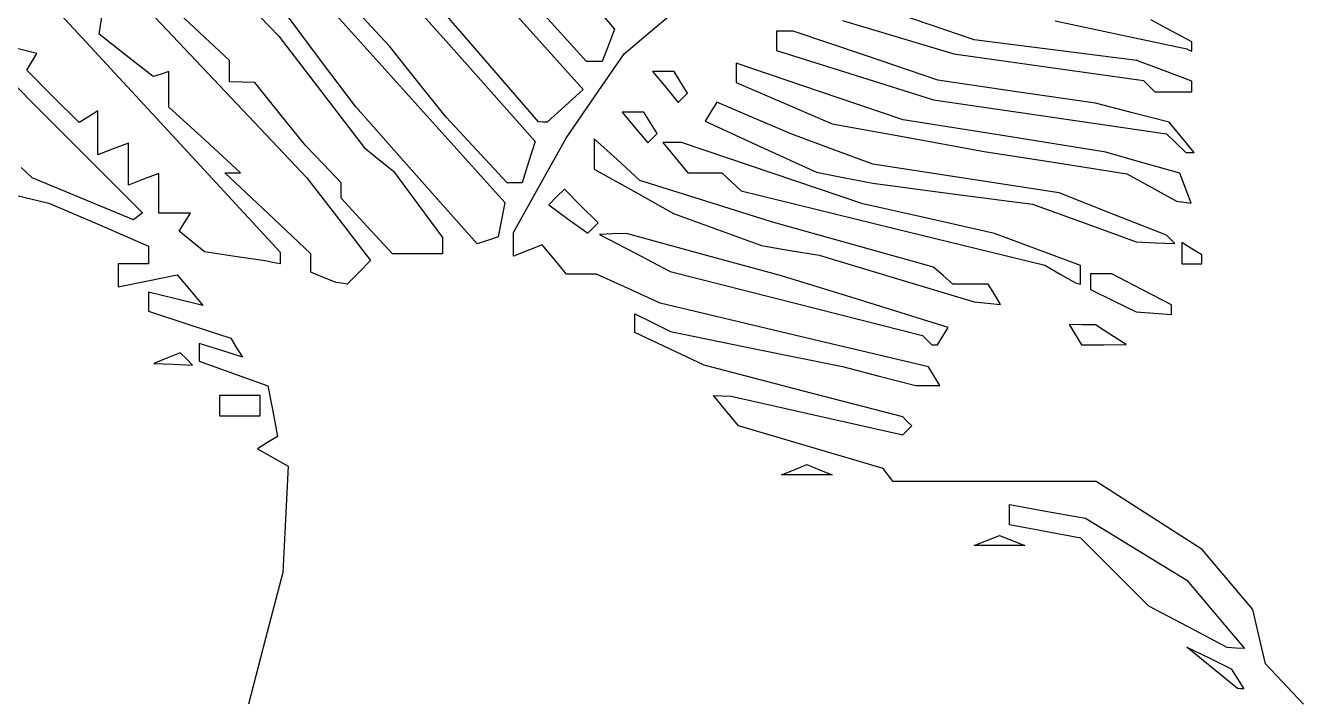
# Model space of a CAD drawing. Extents: x 137 to 489, y 18 to 824.
# Drawn here: x 214 to 315, y 343.9 to 397.5 of the extents above; entities that cross this region are included whole.
import ezdxf

# ---------------------------------------------------------------- set-up
doc = ezdxf.new("R2010")
doc.units = 0
doc.layers.add('Vrstva_1', color=7, linetype='CONTINUOUS')

msp = doc.modelspace()

# ---------------------------------------------------------------- linework, layer by layer
at = {"layer": 'Vrstva_1', "color": 7}
for p, q in [((245.914903, 405.994876), (258.072188, 392.384721)), ((248.519602, 396.821934), (242.481864, 403.814183)), ((229.029797, 401.813603), (234.03102, 396.613587)), ((214.556862, 400.753304), (224.356856, 390.144217)), ((258.340912, 394.613518), (252.44913, 401.136576)), ((242.782421, 395.813537), (238.669889, 400.263732)), ((244.071448, 399.813534), (249.182116, 394.045087)), ((257.958604, 400.211603), (260.562396, 397.164132)), ((223.357728, 399.071679), (229.811394, 392.242564)), ((263.721013, 397.245742), (266.126777, 399.270076)), ((219.84478, 396.775106), (220.086292, 398.294334)), ((228.157379, 396.543515), (226.157366, 398.397061)), ((237.415388, 394.613405), (234.714538, 398.213405)), ((238.620963, 398.213858), (245.252673, 390.839102)), ((278.557038, 397.836283), (282.957032, 396.530022)), ((288.957005, 396.30875), (283.093804, 398.330561)), ((295.356869, 397.815761), (300.556885, 396.707074)), ((304.531172, 397.025943), (302.905474, 397.895981)), ((221.98559, 395.094331), (219.84478, 396.775106)), ((254.557369, 389.829685), (248.519602, 396.821934)), ((260.562396, 397.164132), (260.073023, 395.888825)), ((261.315249, 395.221436), (263.721013, 397.245742)), ((274.0169, 397.012167), (273.357023, 397.012167)), ((273.357023, 397.012167), (273.357023, 396.246983)), ((274.676777, 397.012167), (274.0169, 397.012167)), ((280.37929, 395.072617), (274.676777, 397.012167)), ((300.556885, 396.707074), (305.756872, 395.598387)), ((306.156869, 396.155877), (304.531172, 397.025943)), ((209.324446, 396.613616), (216.293423, 389.634009)), ((230.157363, 394.689997), (228.157379, 396.543515)), ((234.03102, 396.613587), (237.401725, 392.213594)), ((245.014478, 393.013531), (242.782421, 395.813537)), ((260.073023, 395.888825), (259.583649, 394.613518)), ((273.357023, 396.246983), (273.357023, 395.48177)), ((282.957032, 396.530022), (287.357017, 395.223761)), ((295.391225, 395.503682), (288.957005, 396.30875)), ((306.156869, 395.784028), (306.156869, 396.155877)), ((306.156869, 395.41218), (306.156869, 395.784028)), ((214.939369, 395.231754), (213.348368, 395.647795)), ((214.533079, 394.574343), (214.939369, 395.231754)), ((224.126371, 393.413584), (221.98559, 395.094331)), ((230.157363, 393.851792), (230.157363, 394.689997)), ((259.021539, 391.887638), (261.315249, 395.221436)), ((273.357023, 395.48177), (279.557016, 393.523625)), ((286.081795, 393.133068), (280.37929, 395.072617)), ((287.357017, 395.223761), (294.843005, 394.165304)), ((301.825417, 394.698643), (295.391225, 395.503682)), ((303.991228, 393.875206), (301.825417, 394.698643)), ((305.756872, 395.598387), (305.956998, 395.504844)), ((305.956998, 395.504844), (305.957027, 395.505723)), ((305.957027, 395.505723), (306.156869, 395.41218)), ((214.12679, 393.916961), (214.533079, 394.574343)), ((216.193728, 391.850022), (214.12679, 393.916961)), ((225.357372, 393.813553), (224.741857, 393.61371)), ((225.357372, 392.408022), (225.357372, 393.813553)), ((230.157363, 393.013587), (230.157363, 393.851792)), ((240.116267, 391.013405), (237.415388, 394.613405)), ((249.182116, 394.045087), (254.292783, 388.276639)), ((258.963542, 394.613518), (258.340912, 394.613518)), ((259.583649, 394.613518), (258.960991, 394.613518)), ((258.960991, 394.613518), (258.963542, 394.613518)), ((264.411845, 393.812164), (263.561111, 393.812164)), ((263.561111, 393.812164), (264.573079, 392.592841)), ((265.262607, 393.812164), (264.411845, 393.812164)), ((265.789936, 392.958964), (265.262607, 393.812164)), ((276.757038, 392.243046), (270.15702, 394.48029)), ((270.15702, 394.48029), (270.15702, 393.71777)), ((270.15702, 393.71777), (270.15702, 392.95525)), ((294.843005, 394.165304), (302.32902, 393.106847)), ((306.157011, 393.05177), (303.991228, 393.875206)), ((224.741857, 393.61371), (224.126371, 393.413584)), ((231.157369, 392.979572), (230.157363, 393.013587)), ((232.157375, 392.945839), (231.157369, 392.979572)), ((234.15736, 390.451436), (232.157375, 392.945839)), ((247.246534, 390.213524), (245.014478, 393.013531)), ((266.317237, 392.105735), (265.789936, 392.958964)), ((270.15702, 392.95525), (273.957032, 391.319433)), ((279.557016, 393.523625), (285.75703, 391.565452)), ((292.319405, 392.217846), (286.081795, 393.133068)), ((302.32902, 393.106847), (302.776356, 392.659512)), ((302.776356, 392.659512), (303.223691, 392.212176)), ((306.157011, 392.631987), (306.157011, 393.05177)), ((218.260667, 389.783083), (216.193728, 391.850022)), ((225.357372, 391.002491), (225.357372, 392.408022)), ((229.811394, 392.242564), (236.265089, 385.413449)), ((237.401725, 392.213594), (240.772402, 387.8136)), ((258.072188, 392.384721), (256.651889, 391.09938)), ((256.727801, 388.553811), (259.021539, 391.887638)), ((264.573079, 392.592841), (265.58502, 391.373518)), ((265.58502, 391.373518), (265.951142, 391.739613)), ((265.951142, 391.739613), (266.317237, 392.105735)), ((283.357029, 390.005802), (276.757038, 392.243046)), ((298.557014, 391.302624), (292.319405, 392.217846)), ((303.223691, 392.212176), (304.690365, 392.212176)), ((304.690365, 392.212176), (306.157011, 392.212176)), ((306.157011, 392.212176), (306.157011, 392.631987)), ((219.75736, 390.708085), (219.009013, 390.245556)), ((219.75736, 388.975266), (219.75736, 390.708085)), ((228.184308, 388.408025), (225.357372, 391.002491)), ((244.908377, 385.603909), (240.116267, 391.013405)), ((245.252673, 390.839102), (251.884412, 383.464346)), ((256.651889, 391.09938), (255.231618, 389.814038)), ((268.174327, 390.640139), (267.706015, 389.882409)), ((268.64261, 391.397896), (268.174327, 390.640139)), ((271.599826, 390.129959), (268.64261, 391.397896)), ((273.957032, 391.319433), (277.757016, 389.683644)), ((285.75703, 391.565452), (294.957014, 390.224324)), ((301.46383, 390.551669), (298.557014, 391.302624)), ((216.293423, 389.634009), (223.262427, 382.654375)), ((219.009013, 390.245556), (218.260667, 389.783083)), ((224.356856, 390.144217), (234.156849, 379.535131)), ((236.157372, 387.957061), (234.15736, 390.451436)), ((249.658875, 387.613531), (247.246534, 390.213524)), ((254.89438, 389.821181), (254.557369, 389.829685)), ((254.894607, 389.822542), (254.89438, 389.821181)), ((255.231618, 389.814038), (254.894607, 389.822542)), ((262.011864, 390.612189), (261.161101, 390.612189)), ((261.161101, 390.612189), (262.17307, 389.392838)), ((262.862597, 390.612189), (262.011864, 390.612189)), ((263.389927, 389.758961), (262.862597, 390.612189)), ((263.917256, 388.905732), (263.389927, 389.758961)), ((267.706015, 389.882409), (272.114116, 387.866098)), ((274.557013, 388.861994), (271.599826, 390.129959)), ((277.757016, 389.683644), (283.757017, 388.593411)), ((291.357014, 388.723266), (283.357029, 390.005802)), ((294.957014, 390.224324), (304.157027, 388.883169)), ((304.370646, 389.800687), (301.46383, 390.551669)), ((305.36178, 388.606422), (304.370646, 389.800687)), ((219.75736, 387.242476), (219.75736, 388.975266)), ((262.17307, 389.392838), (263.185038, 388.173515)), ((263.551133, 388.539609), (263.917256, 388.905732)), ((277.757016, 387.673654), (274.557013, 388.861994)), ((299.357008, 387.440702), (291.357014, 388.723266)), ((304.157027, 388.883169), (304.917024, 388.147663)), ((306.352942, 387.412186), (305.36178, 388.606422)), ((220.957379, 387.702964), (219.75736, 387.242476)), ((222.157369, 388.163424), (220.957379, 387.702964)), ((222.157369, 386.502945), (222.157369, 388.163424)), ((231.011215, 385.813559), (228.184308, 388.408025)), ((237.557375, 386.485342), (236.157372, 387.957061)), ((240.772402, 387.8136), (241.934777, 386.874312)), ((252.071243, 385.013537), (249.658875, 387.613531)), ((254.292783, 388.276639), (253.77495, 386.645074)), ((254.646462, 384.82577), (256.727801, 388.553811)), ((260.757023, 386.852513), (258.957023, 388.491109)), ((258.957023, 388.491109), (258.957023, 387.29897)), ((263.185038, 388.173515), (263.551133, 388.539609)), ((265.109111, 388.21218), (264.361218, 388.21218)), ((264.361218, 388.21218), (265.357142, 387.012189)), ((265.857004, 388.21218), (265.109111, 388.21218)), ((273.007057, 385.789124), (265.857004, 388.21218)), ((272.114116, 387.866098), (276.522245, 385.849786)), ((280.95702, 386.485342), (277.757016, 387.673654)), ((283.757017, 388.593411), (289.757027, 387.503178)), ((304.917024, 388.147663), (305.67702, 387.412186)), ((241.934777, 386.874312), (243.097123, 385.935024)), ((253.77495, 386.645074), (253.257117, 385.013537)), ((258.957023, 387.29897), (258.957023, 386.106832)), ((262.557023, 385.213918), (260.757023, 386.852513)), ((265.357142, 387.012189), (266.353038, 385.81217)), ((289.757027, 387.503178), (295.389524, 386.614913)), ((295.389524, 386.614913), (301.022022, 385.726649)), ((302.27743, 386.610775), (299.357008, 387.440702)), ((305.197824, 385.780847), (302.27743, 386.610775)), ((305.67702, 387.412186), (306.014967, 387.412186)), ((306.014967, 387.412186), (306.352942, 387.412186)), ((214.557372, 385.410246), (213.693089, 386.218998)), ((222.157369, 384.842466), (222.157369, 386.502945)), ((224.557379, 385.763443), (223.35736, 385.302954)), ((224.557379, 384.188542), (224.557379, 385.763443)), ((233.161719, 382.615087), (229.766068, 385.813559)), ((229.766068, 385.813559), (230.388642, 385.813559)), ((230.388642, 385.813559), (231.011215, 385.813559)), ((238.957379, 385.013594), (237.557375, 386.485342)), ((243.097123, 385.935024), (245.027234, 383.318872)), ((249.700459, 380.194441), (244.908377, 385.603909)), ((258.957023, 386.106832), (262.081993, 384.350513)), ((266.353038, 385.81217), (267.695101, 385.81217)), ((267.695101, 385.81217), (269.037136, 385.81217)), ((269.037136, 385.81217), (269.797133, 385.093644)), ((280.157139, 383.366069), (273.007057, 385.789124)), ((276.522245, 385.849786), (278.739646, 385.415291)), ((288.31269, 385.354545), (280.95702, 386.485342)), ((301.022022, 385.726649), (302.989521, 384.647811)), ((305.652302, 384.596476), (305.197824, 385.780847)), ((207.611952, 385.408885), (215.864597, 383.409524)), ((218.557369, 383.745685), (214.557372, 385.410246)), ((223.35736, 385.302954), (222.157369, 384.842466)), ((236.265089, 385.413449), (238.778201, 382.140227)), ((238.957379, 384.40542), (238.957379, 385.013594)), ((252.660396, 385.013537), (252.071243, 385.013537)), ((252.565095, 381.097701), (254.646462, 384.82577)), ((252.667964, 385.013537), (252.660396, 385.013537)), ((253.257117, 385.013537), (252.667964, 385.013537)), ((267.757038, 383.576372), (262.557023, 385.213918)), ((269.797133, 385.093644), (270.55713, 384.375118)), ((278.739646, 385.415291), (280.95702, 384.980825)), ((280.95702, 384.980825), (287.265402, 384.157984)), ((295.668369, 384.223776), (288.31269, 385.354545)), ((302.989521, 384.647811), (304.95702, 383.568973)), ((306.106809, 383.412104), (305.652302, 384.596476)), ((222.557366, 382.081124), (218.557369, 383.745685)), ((224.557379, 382.613641), (224.557379, 384.188542)), ((238.957379, 383.797247), (238.957379, 384.40542)), ((240.989734, 381.605414), (238.957379, 383.797247)), ((255.977328, 383.899153), (255.359546, 383.28137)), ((256.595111, 384.516935), (255.977328, 383.899153)), ((257.928472, 383.183603), (256.595111, 384.516935)), ((262.081993, 384.350513), (265.206934, 382.594195)), ((272.957026, 381.938825), (267.757038, 383.576372)), ((270.55713, 384.375118), (282.557149, 381.44194)), ((287.265402, 384.157984), (293.573792, 383.335115)), ((299.912683, 382.550995), (295.668369, 384.223776)), ((304.95702, 383.568973), (305.531915, 383.490624)), ((215.864597, 383.409524), (219.811955, 381.711402)), ((223.262427, 382.654375), (222.911073, 382.367679)), ((225.804594, 382.613641), (224.557379, 382.613641)), ((227.051782, 382.613641), (225.804594, 382.613641)), ((226.613404, 381.904299), (227.051782, 382.613641)), ((236.557369, 379.416614), (233.161719, 382.615087)), ((245.027234, 383.318872), (246.957372, 380.70275)), ((251.884412, 383.464346), (251.62079, 382.105389)), ((255.359546, 383.28137), (256.899892, 382.155024)), ((259.261775, 381.850271), (257.928472, 383.183603)), ((265.206934, 382.594195), (268.681983, 381.333458)), ((285.357118, 382.186432), (280.157139, 383.366069)), ((293.573792, 383.335115), (297.665405, 381.843128)), ((304.157027, 380.878214), (299.912683, 382.550995)), ((305.531915, 383.490624), (306.106809, 383.412104)), ((219.811955, 381.711402), (223.759341, 380.013307)), ((222.911073, 382.367679), (222.557366, 382.081124)), ((226.174997, 381.194929), (226.613404, 381.904299)), ((238.778201, 382.140227), (241.291341, 378.867033)), ((243.022119, 379.413581), (240.989734, 381.605414)), ((251.62079, 382.105389), (251.357168, 380.746432)), ((256.899892, 382.155024), (258.440238, 381.028706)), ((258.851007, 381.439474), (259.261775, 381.850271)), ((279.357032, 380.147499), (272.957026, 381.938825)), ((290.557134, 381.006794), (285.357118, 382.186432)), ((297.665405, 381.843128), (301.757017, 380.351112)), ((227.166188, 380.375093), (226.174997, 381.194929)), ((246.957372, 380.70275), (246.957372, 380.05818)), ((251.357168, 380.746432), (250.528714, 380.47062)), ((252.565095, 380.166066), (252.565095, 381.097701)), ((258.440238, 381.028706), (258.851007, 381.439474)), ((260.426021, 380.977654), (259.356963, 380.94222)), ((259.356963, 380.94222), (262.156969, 379.473676)), ((261.495079, 381.013087), (260.426021, 380.977654)), ((267.626021, 379.336054), (261.495079, 381.013087)), ((268.681983, 381.333458), (272.157032, 380.07275)), ((282.557149, 381.44194), (294.557131, 378.508762)), ((293.957121, 379.743307), (290.557134, 381.006794)), ((304.490353, 380.5452), (304.157027, 380.878214)), ((304.823679, 380.212186), (304.490353, 380.5452)), ((223.759341, 380.013307), (223.759341, 379.311817)), ((228.157379, 379.555228), (227.166188, 380.375093)), ((230.55736, 379.204299), (228.157379, 379.555228)), ((234.156849, 379.535131), (234.156849, 379.07314)), ((246.957372, 380.05818), (246.957372, 379.413581)), ((250.528912, 380.470252), (249.700459, 380.194441)), ((250.528714, 380.47062), (250.528912, 380.470252)), ((252.565095, 379.234432), (252.565095, 380.166066)), ((253.706607, 379.672469), (252.565095, 379.234432)), ((254.848119, 380.110507), (253.706607, 379.672469)), ((255.804557, 378.958054), (254.848119, 380.110507)), ((272.157032, 380.07275), (274.441927, 379.681058)), ((274.441927, 379.681058), (276.726821, 379.289367)), ((285.75703, 378.356145), (279.357032, 380.147499)), ((297.357137, 378.479849), (293.957121, 379.743307)), ((301.757017, 380.351112), (303.290362, 380.281663)), ((303.290362, 380.281663), (303.290362, 380.281635)), ((303.290362, 380.281635), (304.823679, 380.212186)), ((306.157011, 379.812189), (305.357017, 380.306608)), ((305.357017, 380.306608), (305.357017, 379.459389)), ((306.957005, 379.317742), (306.157011, 379.812189)), ((222.559322, 378.610328), (221.359331, 378.610328)), ((221.359331, 378.610328), (221.359331, 377.710328)), ((223.759341, 378.610328), (222.559322, 378.610328)), ((223.759341, 379.311817), (223.759341, 378.610328)), ((232.957369, 378.85337), (230.55736, 379.204299)), ((233.557379, 378.733465), (232.957369, 378.85337)), ((234.156849, 378.611178), (233.557379, 378.733465)), ((234.156849, 379.07314), (234.156849, 378.611178)), ((236.557369, 378.681761), (236.557369, 379.416614)), ((236.557369, 377.946907), (236.557369, 378.681761)), ((241.291341, 378.867033), (240.364525, 377.940246)), ((244.989731, 379.413581), (243.022119, 379.413581)), ((246.957372, 379.413581), (244.989731, 379.413581)), ((256.761023, 377.805628), (255.804557, 378.958054)), ((262.156969, 379.473676), (264.956975, 378.005102)), ((273.756963, 377.65902), (267.626021, 379.336054)), ((276.726821, 379.289367), (282.841917, 377.447187)), ((305.357017, 379.459389), (305.357017, 378.61217)), ((305.357017, 378.61217), (306.157011, 378.61217)), ((306.157011, 378.61217), (306.957005, 378.61217)), ((306.957005, 378.96497), (306.957005, 379.317742)), ((306.957005, 378.61217), (306.957005, 378.96497)), ((221.359331, 377.710328), (221.359331, 376.810328)), ((223.689552, 377.276372), (226.019772, 377.742416)), ((226.019772, 377.742416), (227.029246, 376.526069)), ((237.557375, 377.543395), (236.557369, 377.946907)), ((238.557353, 377.139883), (237.557375, 377.543395)), ((240.364525, 377.940246), (239.437738, 377.013487)), ((257.942163, 377.805628), (256.761023, 377.805628)), ((259.123303, 377.805628), (257.942163, 377.805628)), ((261.64421, 376.656151), (259.123303, 377.805628)), ((264.956975, 378.005102), (274.92376, 375.47555)), ((280.335807, 375.625417), (273.756963, 377.65902)), ((286.517027, 377.684192), (285.75703, 378.356145)), ((287.277024, 377.012211), (286.517027, 377.684192)), ((294.557131, 378.508762), (295.757121, 377.807499)), ((295.757121, 377.807499), (296.95714, 377.106265)), ((297.357137, 377.746016), (297.357137, 378.479849)), ((297.357137, 377.012183), (297.357137, 377.746016)), ((298.996753, 377.812318), (298.157017, 377.812318)), ((298.157017, 377.812318), (298.157017, 377.202019)), ((299.83646, 377.812318), (298.996753, 377.812318)), ((302.196756, 376.591776), (299.83646, 377.812318)), ((221.359331, 376.810328), (223.689552, 377.276372)), ((227.029246, 376.526069), (228.038749, 375.309723)), ((238.997375, 377.076671), (238.557353, 377.139883)), ((238.997744, 377.076699), (238.997375, 377.076671)), ((239.437738, 377.013487), (238.997744, 377.076699)), ((264.165117, 375.506674), (261.64421, 376.656151)), ((282.841917, 377.447187), (288.957005, 375.605008)), ((288.669798, 377.012211), (287.277024, 377.012211)), ((290.062602, 377.012211), (288.669798, 377.012211)), ((290.55702, 376.212217), (290.062602, 377.012211)), ((296.95714, 377.106265), (297.157011, 377.059238)), ((297.157011, 377.059238), (297.357137, 377.012183)), ((298.157017, 377.202019), (298.157017, 376.59172)), ((298.157017, 376.59172), (299.957017, 375.700252)), ((304.557024, 375.371235), (302.196756, 376.591776)), ((225.899045, 375.846746), (223.759341, 376.38377)), ((223.759341, 376.38377), (223.759341, 375.625106)), ((223.759341, 375.625106), (223.759341, 374.866413)), ((228.038749, 375.309723), (225.899045, 375.846746)), ((274.762412, 372.984123), (264.165117, 375.506674)), ((286.914614, 373.591786), (280.335807, 375.625417)), ((288.957005, 375.605008), (290.004236, 375.508573)), ((290.004236, 375.508573), (291.051439, 375.412195)), ((291.051439, 375.412195), (290.55702, 376.212217)), ((299.957017, 375.700252), (301.757017, 374.808784)), ((223.759341, 374.866413), (226.999426, 373.797099)), ((262.165105, 373.924913), (262.165105, 374.661921)), ((262.165105, 374.661921), (263.565108, 373.966356)), ((274.92376, 375.47555), (284.890564, 372.945997)), ((301.757017, 374.808784), (303.15702, 374.710394)), ((303.15702, 374.710394), (304.557024, 374.612315)), ((304.557024, 374.991761), (304.557024, 375.371235)), ((304.557024, 374.612315), (304.557024, 374.991761)), ((226.999426, 373.797099), (230.239539, 372.727757)), ((262.165105, 373.187934), (262.165105, 373.924913)), ((263.565108, 373.966356), (264.965111, 373.270819)), ((286.488567, 372.902457), (286.914614, 373.591786)), ((297.509811, 373.798063), (296.46258, 373.809402)), ((296.46258, 373.809402), (296.957027, 373.009408)), ((298.557014, 373.786724), (297.509811, 373.798063)), ((299.757005, 373.01125), (298.557014, 373.786724)), ((230.239539, 372.727757), (230.699602, 371.983323)), ((264.896286, 371.891906), (262.165105, 373.187934)), ((264.965111, 373.270819), (271.765114, 371.881162)), ((285.359698, 370.461543), (274.762412, 372.984123)), ((284.890564, 372.945997), (285.257083, 372.579449)), ((285.257083, 372.579449), (285.623632, 372.212929)), ((286.062548, 372.213071), (286.488567, 372.902457)), ((296.957027, 373.009408), (297.451446, 372.209414)), ((300.957024, 372.235748), (299.757005, 373.01125)), ((226.256975, 371.579159), (225.206966, 371.159008)), ((226.740311, 371.095852), (226.256975, 371.579159)), ((229.459501, 371.77852), (227.759338, 372.318151)), ((227.759338, 372.318151), (227.759338, 371.624939)), ((227.759338, 371.624939), (227.759338, 370.931754)), ((231.159694, 371.238917), (229.459501, 371.77852)), ((230.699602, 371.983323), (231.159694, 371.238917)), ((267.627438, 370.595877), (264.896286, 371.891906)), ((271.765114, 371.881162), (278.565117, 370.491506)), ((285.623632, 372.212929), (285.843033, 372.212929)), ((285.843033, 372.212929), (285.843146, 372.213071)), ((285.843146, 372.213071), (286.062548, 372.213071)), ((297.451446, 372.209414), (299.20422, 372.220753)), ((299.20422, 372.224409), (300.957024, 372.235748)), ((299.20422, 372.220753), (299.20422, 372.224409)), ((225.206966, 371.159008), (224.156985, 370.738828)), ((224.156985, 370.738828), (225.690301, 370.675616)), ((225.690301, 370.675729), (227.223646, 370.612517)), ((225.690301, 370.675616), (225.690301, 370.675729)), ((227.223646, 370.612517), (226.740311, 371.095852)), ((227.759338, 370.931754), (230.469769, 369.951647)), ((275.472916, 368.557455), (267.627438, 370.595877)), ((278.565117, 370.491506), (281.45793, 369.748573)), ((285.809613, 369.733578), (285.359698, 370.461543)), ((230.469769, 369.951647), (233.180229, 368.97154)), ((281.45793, 369.748573), (284.350734, 369.005613)), ((286.259528, 369.005613), (285.809613, 369.733578)), ((233.180229, 368.97154), (233.562481, 366.971839)), ((283.318364, 366.519033), (275.472916, 368.557455)), ((284.350734, 369.005613), (285.305131, 369.005613)), ((285.305131, 369.005613), (286.259528, 369.005613)), ((230.95696, 368.21245), (229.356972, 368.21245)), ((229.356972, 368.21245), (229.356972, 367.412457)), ((229.356972, 367.412457), (229.356972, 366.612463)), ((232.556975, 368.21245), (230.95696, 368.21245)), ((232.556975, 367.412457), (232.556975, 368.21245)), ((232.556975, 366.612463), (232.556975, 367.412457)), ((269.359917, 367.010476), (268.36918, 368.20423)), ((268.36918, 368.20423), (269.067155, 368.184387)), ((269.067155, 368.184387), (269.765101, 368.164545)), ((269.765101, 368.164545), (276.545007, 366.631654)), ((229.356972, 366.612463), (230.95696, 366.612463)), ((230.95696, 366.612463), (232.556975, 366.612463)), ((233.562481, 366.971839), (233.944761, 364.972139)), ((270.350654, 365.81675), (269.359917, 367.010476)), ((276.545007, 366.631654), (283.324912, 365.098762)), ((283.675068, 366.162321), (283.318364, 366.519033)), ((276.057873, 364.12098), (270.350654, 365.81675)), ((283.324912, 365.098762), (283.678328, 365.452186)), ((284.031751, 365.805609), (283.675068, 366.162321)), ((283.678328, 365.452186), (284.031751, 365.805609)), ((233.149303, 364.480526), (232.353873, 363.988913)), ((233.944761, 364.972139), (233.149303, 364.480526)), ((232.353873, 363.988913), (233.565939, 363.310611)), ((281.765092, 362.425238), (276.057873, 364.12098)), ((233.565939, 363.310611), (234.778005, 362.63228)), ((234.778005, 362.63228), (234.572494, 358.421301)), ((274.757366, 362.343345), (275.757372, 362.746857)), ((275.757372, 362.746857), (276.757379, 362.343345)), ((282.165117, 361.914746), (281.765092, 362.425238)), ((273.75736, 361.939833), (274.757366, 362.343345)), ((275.757372, 361.939833), (273.75736, 361.939833)), ((277.757357, 361.939833), (275.757372, 361.939833)), ((276.757379, 362.343345), (277.757357, 361.939833)), ((282.565114, 361.404227), (282.165117, 361.914746)), ((290.584091, 361.404227), (282.565114, 361.404227)), ((298.603049, 361.404227), (290.584091, 361.404227)), ((302.782025, 358.72217), (298.603049, 361.404227)), ((291.757351, 358.791619), (291.757351, 359.591613)), ((291.757351, 359.591613), (294.75737, 359.05045)), ((234.572494, 358.421301), (234.366982, 354.210321)), ((291.757351, 357.991597), (291.757351, 358.791619)), ((294.75737, 359.05045), (297.757361, 358.50926)), ((297.757361, 358.50926), (301.757357, 356.060268)), ((306.961002, 356.040085), (302.782025, 358.72217)), ((294.56915, 357.464126), (291.757351, 357.991597)), ((297.380948, 356.936627), (294.56915, 357.464126)), ((288.957345, 356.33982), (289.957351, 356.743332)), ((290.957357, 356.33982), (288.957345, 356.33982)), ((289.957351, 356.743332), (290.957357, 357.146844)), ((290.957357, 357.146844), (291.957364, 356.743332)), ((292.95737, 356.33982), (290.957357, 356.33982)), ((291.957364, 356.743332), (292.95737, 356.33982)), ((300.075137, 354.242438), (297.380948, 356.936627)), ((301.757357, 356.060268), (305.757354, 353.611276)), ((308.963282, 353.660485), (306.961002, 356.040085)), ((234.366982, 354.210321), (233.001193, 349.010334)), ((302.769354, 351.54822), (300.075137, 354.242438)), ((305.757354, 353.611276), (308.036154, 350.912409)), ((310.965562, 351.280942), (308.963282, 353.660485)), ((305.863342, 349.91623), (302.769354, 351.54822)), ((311.464602, 349.142598), (310.965562, 351.280942)), ((308.036154, 350.912409), (310.314954, 348.213543)), ((308.957357, 348.284268), (305.863342, 349.91623)), ((233.001193, 349.010334), (231.635432, 343.810318)), ((307.757395, 346.684195), (305.757383, 348.320098)), ((305.757383, 348.320098), (307.512822, 347.462107)), ((309.636142, 348.248835), (308.957357, 348.284268)), ((310.314954, 348.213543), (309.636142, 348.248976)), ((309.636142, 348.248976), (309.636142, 348.248835)), ((311.963641, 347.004255), (311.464602, 349.142598)), ((307.512822, 347.462107), (309.268261, 346.604117)), ((309.75738, 345.048293), (307.757395, 346.684195)), ((309.268261, 346.604117), (309.760044, 345.808403)), ((314.972419, 343.804252), (311.963641, 347.004255)), ((309.760044, 345.808403), (310.251798, 345.012718)), ((310.004561, 345.031285), (309.75738, 345.048293)), ((310.004617, 345.029726), (310.004561, 345.031285)), ((310.251798, 345.012718), (310.004617, 345.029726))]:
    msp.add_line(p, q, dxfattribs=at)

doc.saveas('drawing.dxf')
